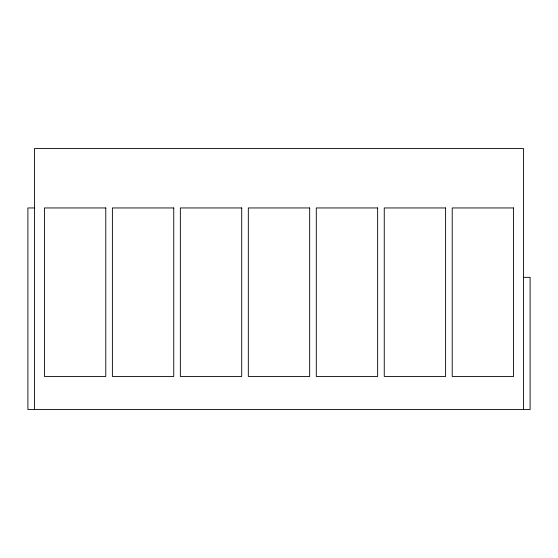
<?xml version="1.0" encoding="UTF-8"?>
<svg xmlns="http://www.w3.org/2000/svg" width="558" height="558" viewBox="0 0 558 558"><rect width="100%" height="100%" fill="white"/><g stroke="black" fill="none" stroke-linecap="round" stroke-linejoin="round"><path stroke-width="0.84" d="M34.512 207.953L27.9 207.953L27.9 409.523L530.1 409.523L530.1 277.347L523.488 277.347M523.488 409.523L523.488 148.477L34.512 148.477L34.512 409.523M105.783 207.953L44.424 207.953L44.424 376.483L105.783 376.483L105.783 207.953M173.747 207.953L112.388 207.953L112.388 376.483L173.747 376.483L173.747 207.953M241.712 207.953L180.353 207.953L180.353 376.483L241.712 376.483L241.712 207.953M309.676 207.953L248.324 207.953L248.324 376.483L309.676 376.483L309.676 207.953M377.647 207.953L316.288 207.953L316.288 376.483L377.647 376.483L377.647 207.953M445.612 207.953L384.253 207.953L384.253 376.483L445.612 376.483L445.612 207.953M513.576 207.953L452.217 207.953L452.217 376.483L513.576 376.483L513.576 207.953"/></g></svg>
